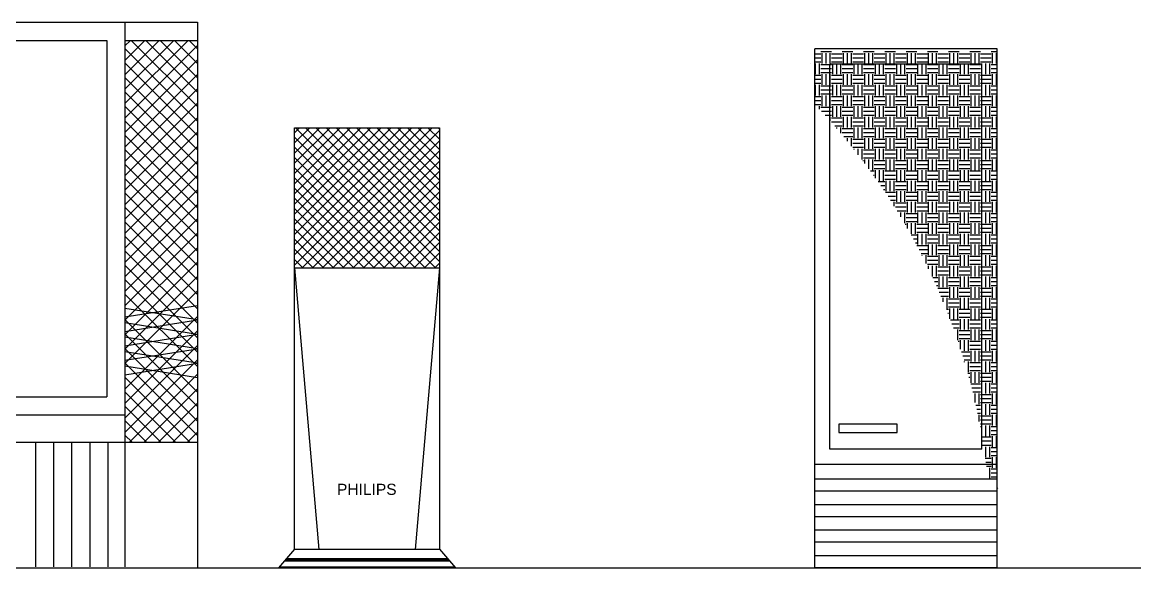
# Model space of a CAD drawing. Header units: inches. Extents: x 11.8 to 54.3, y 10.8 to 35.6.
# Drawn here: x 16.328 to 18.157, y 26.498 to 27.396 of the extents above; entities that cross this region are included whole.
import ezdxf

# ---------------------------------------------------------------- set-up
doc = ezdxf.new("R2010")
doc.units = ezdxf.units.IN
doc.header["$MEASUREMENT"] = 0
doc.layers.add('02', color=2, linetype='Continuous')
doc.layers.add('1', color=1, linetype='Continuous')
doc.styles.get("Standard").update_dxf_attribs({"font": 'arial.ttf'})

msp = doc.modelspace()

# ---------------------------------------------------------------- linework, layer by layer
at = {"layer": '02'}
for p, q in [((15.5558, 27.3956), (16.6158, 27.3956)), ((16.4964, 27.3956), (16.4964, 26.4998)), ((16.6158, 27.3956), (16.6158, 26.4983)), ((15.7051, 27.3658), (16.4665, 27.3658)), ((16.4665, 27.3658), (16.4665, 26.7795)), ((16.4964, 27.3567), (16.5054, 27.3658)), ((16.4964, 27.3658), (16.6158, 27.3658)), ((16.4964, 27.3329), (16.5292, 27.3658)), ((16.4964, 27.3092), (16.5529, 27.3658)), ((16.4964, 27.2854), (16.5767, 27.3658)), ((16.4964, 27.2617), (16.6004, 27.3658)), ((16.4964, 27.2379), (16.6158, 27.3574)), ((16.6158, 27.233), (16.4964, 27.3525)), ((16.6158, 27.2568), (16.5068, 27.3658)), ((16.6158, 27.2805), (16.5306, 27.3658)), ((16.6158, 27.3043), (16.5543, 27.3658)), ((16.6158, 27.328), (16.5781, 27.3658)), ((16.6158, 27.3518), (16.6018, 27.3658)), ((17.6308, 26.4983), (17.6308, 27.3519)), ((17.9308, 27.3519), (17.6308, 27.3519)), ((17.6951, 27.3515), (17.6951, 27.3515)), ((17.9308, 26.4983), (17.9308, 27.3519)), ((16.4964, 27.2142), (16.6158, 27.3336)), ((17.641, 27.3429), (17.6308, 27.3429)), ((17.641, 27.3363), (17.6308, 27.3363)), ((17.6585, 27.3472), (17.641, 27.3472)), ((17.6431, 27.3275), (17.6431, 27.345)), ((17.6497, 27.3275), (17.6497, 27.345)), ((17.6563, 27.3275), (17.6563, 27.345)), ((17.676, 27.3429), (17.6585, 27.3429)), ((17.676, 27.3363), (17.6585, 27.3363)), ((17.6935, 27.3472), (17.676, 27.3472)), ((17.6781, 27.3275), (17.6781, 27.345)), ((17.6847, 27.3275), (17.6847, 27.345)), ((17.6913, 27.3275), (17.6913, 27.345)), ((17.711, 27.3429), (17.6935, 27.3429)), ((17.711, 27.3363), (17.6935, 27.3363)), ((17.7285, 27.3472), (17.711, 27.3472)), ((17.7131, 27.3275), (17.7131, 27.345)), ((17.7188, 27.346), (17.7188, 27.346)), ((17.7197, 27.3275), (17.7197, 27.345)), ((17.7263, 27.3275), (17.7263, 27.345)), ((17.746, 27.3429), (17.7285, 27.3429)), ((17.746, 27.3363), (17.7285, 27.3363)), ((17.7635, 27.3472), (17.746, 27.3472)), ((17.7481, 27.3275), (17.7481, 27.345)), ((17.7547, 27.3275), (17.7547, 27.345)), ((17.7613, 27.3275), (17.7613, 27.345)), ((17.781, 27.3429), (17.7635, 27.3429)), ((17.781, 27.3363), (17.7635, 27.3363)), ((17.7985, 27.3472), (17.781, 27.3472)), ((17.7831, 27.3275), (17.7831, 27.345)), ((17.7897, 27.3275), (17.7897, 27.345)), ((17.7963, 27.3275), (17.7963, 27.345)), ((17.816, 27.3429), (17.7985, 27.3429)), ((17.816, 27.3363), (17.7985, 27.3363)), ((17.8335, 27.3472), (17.816, 27.3472)), ((17.8181, 27.3275), (17.8181, 27.345)), ((17.8247, 27.3275), (17.8247, 27.345)), ((17.8313, 27.3275), (17.8313, 27.345)), ((17.851, 27.3429), (17.8335, 27.3429)), ((17.851, 27.3363), (17.8335, 27.3363)), ((17.8386, 27.3364), (17.8386, 27.3364)), ((17.8685, 27.3472), (17.851, 27.3472)), ((17.8531, 27.3275), (17.8531, 27.345)), ((17.8597, 27.3275), (17.8597, 27.345)), ((17.8663, 27.3275), (17.8663, 27.345)), ((17.886, 27.3429), (17.8685, 27.3429)), ((17.886, 27.3363), (17.8685, 27.3363)), ((17.9035, 27.3472), (17.886, 27.3472)), ((17.8881, 27.3275), (17.8881, 27.345)), ((17.8947, 27.3275), (17.8947, 27.345)), ((17.9013, 27.3275), (17.9013, 27.345)), ((17.921, 27.3429), (17.9035, 27.3429)), ((17.921, 27.3363), (17.9035, 27.3363)), ((17.9308, 27.3472), (17.921, 27.3472)), ((17.9231, 27.3275), (17.9231, 27.345)), ((17.9297, 27.3275), (17.9297, 27.345)), ((16.6158, 27.2093), (16.4964, 27.3287)), ((17.6241, 27.3274), (17.6241, 27.3274)), ((17.641, 27.3297), (17.6308, 27.3297)), ((17.6322, 27.31), (17.6322, 27.3275)), ((17.6388, 27.31), (17.6388, 27.3275)), ((17.6585, 27.3254), (17.641, 27.3254)), ((17.6585, 27.3188), (17.641, 27.3188)), ((17.6558, 26.6934), (17.6558, 27.3269)), ((17.9058, 27.3269), (17.6558, 27.3269)), ((17.676, 27.3297), (17.6585, 27.3297)), ((17.6606, 27.31), (17.6606, 27.3275)), ((17.6672, 27.31), (17.6672, 27.3275)), ((17.6738, 27.31), (17.6738, 27.3275)), ((17.6935, 27.3254), (17.676, 27.3254)), ((17.6935, 27.3188), (17.676, 27.3188)), ((17.6912, 27.3323), (17.6912, 27.3323)), ((17.711, 27.3297), (17.6935, 27.3297)), ((17.6956, 27.31), (17.6956, 27.3275)), ((17.7022, 27.31), (17.7022, 27.3275)), ((17.7088, 27.31), (17.7088, 27.3275)), ((17.7285, 27.3254), (17.711, 27.3254)), ((17.7285, 27.3188), (17.711, 27.3188)), ((17.746, 27.3297), (17.7285, 27.3297)), ((17.7306, 27.31), (17.7306, 27.3275)), ((17.7372, 27.31), (17.7372, 27.3275)), ((17.7411, 27.3221), (17.7411, 27.3221)), ((17.7438, 27.31), (17.7438, 27.3275)), ((17.7635, 27.3254), (17.746, 27.3254)), ((17.7635, 27.3188), (17.746, 27.3188)), ((17.781, 27.3297), (17.7635, 27.3297)), ((17.7656, 27.31), (17.7656, 27.3275)), ((17.7722, 27.31), (17.7722, 27.3275)), ((17.7788, 27.31), (17.7788, 27.3275)), ((17.7985, 27.3254), (17.781, 27.3254)), ((17.7985, 27.3188), (17.781, 27.3188)), ((17.816, 27.3297), (17.7985, 27.3297)), ((17.8006, 27.31), (17.8006, 27.3275)), ((17.8072, 27.31), (17.8072, 27.3275)), ((17.8138, 27.31), (17.8138, 27.3275)), ((17.8335, 27.3254), (17.816, 27.3254)), ((17.8335, 27.3188), (17.816, 27.3188)), ((17.8206, 27.3266), (17.8206, 27.3266)), ((17.851, 27.3297), (17.8335, 27.3297)), ((17.8356, 27.31), (17.8356, 27.3275)), ((17.8422, 27.31), (17.8422, 27.3275)), ((17.8488, 27.31), (17.8488, 27.3275)), ((17.8685, 27.3254), (17.851, 27.3254)), ((17.8685, 27.3188), (17.851, 27.3188)), ((17.886, 27.3297), (17.8685, 27.3297)), ((17.8706, 27.31), (17.8706, 27.3275)), ((17.8772, 27.31), (17.8772, 27.3275)), ((17.8838, 27.31), (17.8838, 27.3275)), ((17.9035, 27.3254), (17.886, 27.3254)), ((17.9035, 27.3188), (17.886, 27.3188)), ((17.9018, 27.3231), (17.9018, 27.3231)), ((17.921, 27.3297), (17.9035, 27.3297)), ((17.9056, 27.31), (17.9056, 27.3275)), ((17.9058, 26.6934), (17.9058, 27.3269)), ((17.9122, 27.31), (17.9122, 27.3275)), ((17.9188, 27.31), (17.9188, 27.3275)), ((17.9308, 27.3254), (17.921, 27.3254)), ((17.9308, 27.3188), (17.921, 27.3188)), ((16.4964, 27.1904), (16.6158, 27.3099)), ((16.6158, 27.1855), (16.4964, 27.3049)), ((17.641, 27.3079), (17.6308, 27.3079)), ((17.641, 27.3013), (17.6308, 27.3013)), ((17.6585, 27.3122), (17.641, 27.3122)), ((17.6431, 27.2925), (17.6431, 27.31)), ((17.6497, 27.2925), (17.6497, 27.31)), ((17.6563, 27.2925), (17.6563, 27.31)), ((17.676, 27.3079), (17.6585, 27.3079)), ((17.676, 27.3013), (17.6585, 27.3013)), ((17.6935, 27.3122), (17.676, 27.3122)), ((17.6781, 27.2925), (17.6781, 27.31)), ((17.6847, 27.2925), (17.6847, 27.31)), ((17.6913, 27.2925), (17.6913, 27.31)), ((17.711, 27.3079), (17.6935, 27.3079)), ((17.711, 27.3013), (17.6935, 27.3013)), ((17.7285, 27.3122), (17.711, 27.3122)), ((17.7131, 27.2925), (17.7131, 27.31)), ((17.7197, 27.2925), (17.7197, 27.31)), ((17.7263, 27.2925), (17.7263, 27.31)), ((17.746, 27.3079), (17.7285, 27.3079)), ((17.746, 27.3013), (17.7285, 27.3013)), ((17.7635, 27.3122), (17.746, 27.3122)), ((17.7481, 27.2925), (17.7481, 27.31)), ((17.7547, 27.2925), (17.7547, 27.31)), ((17.7613, 27.2925), (17.7613, 27.31)), ((17.781, 27.3079), (17.7635, 27.3079)), ((17.781, 27.3013), (17.7635, 27.3013)), ((17.7985, 27.3122), (17.781, 27.3122)), ((17.7831, 27.2925), (17.7831, 27.31)), ((17.7897, 27.2925), (17.7897, 27.31)), ((17.7963, 27.2925), (17.7963, 27.31)), ((17.816, 27.3079), (17.7985, 27.3079)), ((17.816, 27.3013), (17.7985, 27.3013)), ((17.8335, 27.3122), (17.816, 27.3122)), ((17.8181, 27.2925), (17.8181, 27.31)), ((17.8247, 27.2925), (17.8247, 27.31)), ((17.8313, 27.2925), (17.8313, 27.31)), ((17.851, 27.3079), (17.8335, 27.3079)), ((17.851, 27.3013), (17.8335, 27.3013)), ((17.8685, 27.3122), (17.851, 27.3122)), ((17.8531, 27.2925), (17.8531, 27.31)), ((17.8597, 27.2925), (17.8597, 27.31)), ((17.8663, 27.2925), (17.8663, 27.31)), ((17.886, 27.3079), (17.8685, 27.3079)), ((17.886, 27.3013), (17.8685, 27.3013)), ((17.9035, 27.3122), (17.886, 27.3122)), ((17.8881, 27.2925), (17.8881, 27.31)), ((17.8947, 27.2925), (17.8947, 27.31)), ((17.9013, 27.2925), (17.9013, 27.31)), ((17.921, 27.3079), (17.9035, 27.3079)), ((17.921, 27.3013), (17.9035, 27.3013)), ((17.9308, 27.3122), (17.921, 27.3122)), ((17.9231, 27.2925), (17.9231, 27.31)), ((17.9297, 27.2925), (17.9297, 27.31)), ((16.4964, 27.1667), (16.6158, 27.2861)), ((16.6158, 27.1618), (16.4964, 27.2812)), ((17.641, 27.2947), (17.6308, 27.2947)), ((17.6322, 27.275), (17.6322, 27.2925)), ((17.6388, 27.275), (17.6388, 27.2925)), ((17.6585, 27.2904), (17.641, 27.2904)), ((17.6585, 27.2838), (17.641, 27.2838)), ((17.676, 27.2947), (17.6585, 27.2947)), ((17.6606, 27.275), (17.6606, 27.2925)), ((17.6672, 27.275), (17.6672, 27.2925)), ((17.6738, 27.275), (17.6738, 27.2925)), ((17.6935, 27.2904), (17.676, 27.2904)), ((17.6935, 27.2838), (17.676, 27.2838)), ((17.711, 27.2947), (17.6935, 27.2947)), ((17.6956, 27.275), (17.6956, 27.2925)), ((17.7022, 27.275), (17.7022, 27.2925)), ((17.7088, 27.275), (17.7088, 27.2925)), ((17.7285, 27.2904), (17.711, 27.2904)), ((17.7285, 27.2838), (17.711, 27.2838)), ((17.746, 27.2947), (17.7285, 27.2947)), ((17.7306, 27.275), (17.7306, 27.2925)), ((17.7372, 27.275), (17.7372, 27.2925)), ((17.7438, 27.275), (17.7438, 27.2925)), ((17.7635, 27.2904), (17.746, 27.2904)), ((17.7635, 27.2838), (17.746, 27.2838)), ((17.781, 27.2947), (17.7635, 27.2947)), ((17.7656, 27.275), (17.7656, 27.2925)), ((17.7722, 27.275), (17.7722, 27.2925)), ((17.7788, 27.275), (17.7788, 27.2925)), ((17.7985, 27.2904), (17.781, 27.2904)), ((17.7985, 27.2838), (17.781, 27.2838)), ((17.816, 27.2947), (17.7985, 27.2947)), ((17.8006, 27.275), (17.8006, 27.2925)), ((17.8072, 27.275), (17.8072, 27.2925)), ((17.8138, 27.275), (17.8138, 27.2925)), ((17.8335, 27.2904), (17.816, 27.2904)), ((17.8335, 27.2838), (17.816, 27.2838)), ((17.851, 27.2947), (17.8335, 27.2947)), ((17.8356, 27.275), (17.8356, 27.2925)), ((17.8422, 27.275), (17.8422, 27.2925)), ((17.8488, 27.275), (17.8488, 27.2925)), ((17.8685, 27.2904), (17.851, 27.2904)), ((17.8685, 27.2838), (17.851, 27.2838)), ((17.886, 27.2947), (17.8685, 27.2947)), ((17.8706, 27.275), (17.8706, 27.2925)), ((17.8772, 27.275), (17.8772, 27.2925)), ((17.8838, 27.275), (17.8838, 27.2925)), ((17.9035, 27.2904), (17.886, 27.2904)), ((17.9035, 27.2838), (17.886, 27.2838)), ((17.921, 27.2947), (17.9035, 27.2947)), ((17.9056, 27.275), (17.9056, 27.2925)), ((17.9122, 27.275), (17.9122, 27.2925)), ((17.9188, 27.275), (17.9188, 27.2925)), ((17.9308, 27.2904), (17.921, 27.2904)), ((17.9308, 27.2838), (17.921, 27.2838)), ((17.9314, 27.2799), (17.9314, 27.2799)), ((16.4964, 27.1429), (16.6158, 27.2624)), ((17.641, 27.2729), (17.6308, 27.2729)), ((17.641, 27.2663), (17.6308, 27.2663)), ((17.641, 27.2597), (17.6318, 27.2597)), ((17.6585, 27.2772), (17.641, 27.2772)), ((17.6431, 27.2575), (17.6431, 27.275)), ((17.6497, 27.2575), (17.6497, 27.275)), ((17.6563, 27.2575), (17.6563, 27.275)), ((17.676, 27.2729), (17.6585, 27.2729)), ((17.676, 27.2663), (17.6585, 27.2663)), ((17.676, 27.2597), (17.6585, 27.2597)), ((17.6935, 27.2772), (17.676, 27.2772)), ((17.6781, 27.2575), (17.6781, 27.275)), ((17.6847, 27.2575), (17.6847, 27.275)), ((17.6913, 27.2575), (17.6913, 27.275)), ((17.711, 27.2729), (17.6935, 27.2729)), ((17.711, 27.2663), (17.6935, 27.2663)), ((17.711, 27.2597), (17.6935, 27.2597)), ((17.7285, 27.2772), (17.711, 27.2772)), ((17.7131, 27.2575), (17.7131, 27.275)), ((17.7197, 27.2575), (17.7197, 27.275)), ((17.7263, 27.2575), (17.7263, 27.275)), ((17.746, 27.2729), (17.7285, 27.2729)), ((17.746, 27.2663), (17.7285, 27.2663)), ((17.746, 27.2597), (17.7285, 27.2597)), ((17.7635, 27.2772), (17.746, 27.2772)), ((17.7481, 27.2575), (17.7481, 27.275)), ((17.7547, 27.2575), (17.7547, 27.275)), ((17.7613, 27.2575), (17.7613, 27.275)), ((17.781, 27.2729), (17.7635, 27.2729)), ((17.781, 27.2663), (17.7635, 27.2663)), ((17.781, 27.2597), (17.7635, 27.2597)), ((17.7985, 27.2772), (17.781, 27.2772)), ((17.7831, 27.2575), (17.7831, 27.275)), ((17.7897, 27.2575), (17.7897, 27.275)), ((17.7963, 27.2575), (17.7963, 27.275)), ((17.816, 27.2729), (17.7985, 27.2729)), ((17.816, 27.2663), (17.7985, 27.2663)), ((17.816, 27.2597), (17.7985, 27.2597)), ((17.8335, 27.2772), (17.816, 27.2772)), ((17.8181, 27.2575), (17.8181, 27.275)), ((17.8247, 27.2575), (17.8247, 27.275)), ((17.8313, 27.2575), (17.8313, 27.275)), ((17.851, 27.2729), (17.8335, 27.2729)), ((17.851, 27.2663), (17.8335, 27.2663)), ((17.851, 27.2597), (17.8335, 27.2597)), ((17.8685, 27.2772), (17.851, 27.2772)), ((17.8531, 27.2575), (17.8531, 27.275)), ((17.8597, 27.2575), (17.8597, 27.275)), ((17.8663, 27.2575), (17.8663, 27.275)), ((17.886, 27.2729), (17.8685, 27.2729)), ((17.886, 27.2663), (17.8685, 27.2663)), ((17.886, 27.2597), (17.8685, 27.2597)), ((17.9035, 27.2772), (17.886, 27.2772)), ((17.8881, 27.2575), (17.8881, 27.275)), ((17.8947, 27.2575), (17.8947, 27.275)), ((17.9013, 27.2575), (17.9013, 27.275)), ((17.921, 27.2729), (17.9035, 27.2729)), ((17.921, 27.2663), (17.9035, 27.2663)), ((17.921, 27.2597), (17.9035, 27.2597)), ((17.9308, 27.2772), (17.921, 27.2772)), ((17.9231, 27.2575), (17.9231, 27.275)), ((17.9297, 27.2575), (17.9297, 27.275)), ((16.6158, 27.138), (16.4964, 27.2574)), ((17.6388, 27.2524), (17.6388, 27.2575)), ((17.6585, 27.2554), (17.641, 27.2554)), ((17.6585, 27.2488), (17.6421, 27.2488)), ((17.6585, 27.2422), (17.6481, 27.2422)), ((17.6606, 27.24), (17.6606, 27.2575)), ((17.6672, 27.24), (17.6672, 27.2575)), ((17.6738, 27.24), (17.6738, 27.2575)), ((17.6935, 27.2554), (17.676, 27.2554)), ((17.6935, 27.2488), (17.676, 27.2488)), ((17.6935, 27.2422), (17.676, 27.2422)), ((17.6956, 27.24), (17.6956, 27.2575)), ((17.7022, 27.24), (17.7022, 27.2575)), ((17.7088, 27.24), (17.7088, 27.2575)), ((17.7285, 27.2554), (17.711, 27.2554)), ((17.7285, 27.2488), (17.711, 27.2488)), ((17.7285, 27.2422), (17.711, 27.2422)), ((17.7306, 27.24), (17.7306, 27.2575)), ((17.7372, 27.24), (17.7372, 27.2575)), ((17.7438, 27.24), (17.7438, 27.2575)), ((17.7635, 27.2554), (17.746, 27.2554)), ((17.7635, 27.2488), (17.746, 27.2488)), ((17.7635, 27.2422), (17.746, 27.2422)), ((17.7656, 27.24), (17.7656, 27.2575)), ((17.7722, 27.24), (17.7722, 27.2575)), ((17.7788, 27.24), (17.7788, 27.2575)), ((17.7985, 27.2554), (17.781, 27.2554)), ((17.7985, 27.2488), (17.781, 27.2488)), ((17.7985, 27.2422), (17.781, 27.2422)), ((17.8006, 27.24), (17.8006, 27.2575)), ((17.8072, 27.24), (17.8072, 27.2575)), ((17.8138, 27.24), (17.8138, 27.2575)), ((17.8335, 27.2554), (17.816, 27.2554)), ((17.8335, 27.2488), (17.816, 27.2488)), ((17.8335, 27.2422), (17.816, 27.2422)), ((17.8356, 27.24), (17.8356, 27.2575)), ((17.8422, 27.24), (17.8422, 27.2575)), ((17.8488, 27.24), (17.8488, 27.2575)), ((17.8685, 27.2554), (17.851, 27.2554)), ((17.8685, 27.2488), (17.851, 27.2488)), ((17.8685, 27.2422), (17.851, 27.2422)), ((17.8706, 27.24), (17.8706, 27.2575)), ((17.8772, 27.24), (17.8772, 27.2575)), ((17.8838, 27.24), (17.8838, 27.2575)), ((17.9035, 27.2554), (17.886, 27.2554)), ((17.9035, 27.2488), (17.886, 27.2488)), ((17.9035, 27.2422), (17.886, 27.2422)), ((17.9056, 27.24), (17.9056, 27.2575)), ((17.9122, 27.24), (17.9122, 27.2575)), ((17.9188, 27.24), (17.9188, 27.2575)), ((17.9308, 27.2554), (17.921, 27.2554)), ((17.9308, 27.2488), (17.921, 27.2488)), ((17.9308, 27.2422), (17.921, 27.2422)), ((16.4964, 27.1192), (16.6158, 27.2386)), ((16.6158, 27.1142), (16.4964, 27.2337)), ((17.6563, 27.2332), (17.6563, 27.24)), ((17.676, 27.2379), (17.6585, 27.2379)), ((17.676, 27.2313), (17.6585, 27.2313)), ((17.676, 27.2247), (17.6637, 27.2247)), ((17.6781, 27.2225), (17.6781, 27.24)), ((17.6847, 27.2225), (17.6847, 27.24)), ((17.6913, 27.2225), (17.6913, 27.24)), ((17.711, 27.2379), (17.6935, 27.2379)), ((17.711, 27.2313), (17.6935, 27.2313)), ((17.711, 27.2247), (17.6935, 27.2247)), ((17.7131, 27.2225), (17.7131, 27.24)), ((17.7197, 27.2225), (17.7197, 27.24)), ((17.7263, 27.2225), (17.7263, 27.24)), ((17.746, 27.2379), (17.7285, 27.2379)), ((17.746, 27.2313), (17.7285, 27.2313)), ((17.746, 27.2247), (17.7285, 27.2247)), ((17.7481, 27.2225), (17.7481, 27.24)), ((17.7547, 27.2225), (17.7547, 27.24)), ((17.7613, 27.2225), (17.7613, 27.24)), ((17.781, 27.2379), (17.7635, 27.2379)), ((17.781, 27.2313), (17.7635, 27.2313)), ((17.781, 27.2247), (17.7635, 27.2247)), ((17.7831, 27.2225), (17.7831, 27.24)), ((17.7897, 27.2225), (17.7897, 27.24)), ((17.7963, 27.2225), (17.7963, 27.24)), ((17.816, 27.2379), (17.7985, 27.2379)), ((17.816, 27.2313), (17.7985, 27.2313)), ((17.816, 27.2247), (17.7985, 27.2247)), ((17.8181, 27.2225), (17.8181, 27.24)), ((17.8247, 27.2225), (17.8247, 27.24)), ((17.8313, 27.2225), (17.8313, 27.24)), ((17.851, 27.2379), (17.8335, 27.2379)), ((17.851, 27.2313), (17.8335, 27.2313)), ((17.851, 27.2247), (17.8335, 27.2247)), ((17.8531, 27.2225), (17.8531, 27.24)), ((17.8597, 27.2225), (17.8597, 27.24)), ((17.8663, 27.2225), (17.8663, 27.24)), ((17.886, 27.2379), (17.8685, 27.2379)), ((17.886, 27.2313), (17.8685, 27.2313)), ((17.886, 27.2247), (17.8685, 27.2247)), ((17.8881, 27.2225), (17.8881, 27.24)), ((17.8947, 27.2225), (17.8947, 27.24)), ((17.9013, 27.2225), (17.9013, 27.24)), ((17.921, 27.2379), (17.9035, 27.2379)), ((17.921, 27.2313), (17.9035, 27.2313)), ((17.921, 27.2247), (17.9035, 27.2247)), ((17.9231, 27.2225), (17.9231, 27.24)), ((17.9297, 27.2225), (17.9297, 27.24)), ((16.4964, 27.0954), (16.6158, 27.2148)), ((16.6158, 27.0905), (16.4964, 27.2099)), ((16.7755, 27.0966), (16.9009, 27.2221)), ((16.7755, 27.1134), (16.8842, 27.2221)), ((16.7755, 27.1301), (16.8674, 27.2221)), ((16.7755, 27.1469), (16.8506, 27.2221)), ((16.7755, 26.5283), (16.7755, 27.2221)), ((16.7755, 26.996), (17.0015, 27.2221)), ((16.7755, 27.0128), (16.9847, 27.2221)), ((16.7755, 27.0296), (16.968, 27.2221)), ((16.7755, 27.0463), (16.9512, 27.2221)), ((16.7755, 27.0631), (16.9344, 27.2221)), ((16.7755, 27.0798), (16.9177, 27.2221)), ((16.7755, 27.1636), (16.8339, 27.2221)), ((16.7755, 27.1804), (16.8171, 27.2221)), ((16.7755, 27.1972), (16.8004, 27.2221)), ((16.7755, 27.2139), (16.7836, 27.2221)), ((16.7755, 27.2221), (17.0136, 27.2221)), ((16.9903, 26.9918), (16.7755, 27.2066)), ((17.0071, 26.9918), (16.7768, 27.2221)), ((16.7879, 26.9918), (17.0136, 27.2174)), ((17.0136, 27.002), (16.7936, 27.2221)), ((17.0136, 27.0188), (16.8103, 27.2221)), ((17.0136, 27.0355), (16.8271, 27.2221)), ((17.0136, 27.0523), (16.8438, 27.2221)), ((17.0136, 27.0691), (16.8606, 27.2221)), ((17.0136, 27.0858), (16.8774, 27.2221)), ((17.0136, 27.1026), (16.8941, 27.2221)), ((17.0136, 27.1193), (16.9109, 27.2221)), ((17.0136, 27.1361), (16.9276, 27.2221)), ((17.0136, 27.1528), (16.9444, 27.2221)), ((17.0136, 27.1696), (16.9612, 27.2221)), ((17.0136, 27.1864), (16.9779, 27.2221)), ((17.0136, 27.2031), (16.9947, 27.2221)), ((17.0136, 27.2199), (17.0114, 27.2221)), ((17.0136, 27.2221), (17.0136, 26.5283)), ((17.6672, 27.2207), (17.6672, 27.2225)), ((17.6738, 27.213), (17.6738, 27.2225)), ((17.6935, 27.2204), (17.676, 27.2204)), ((17.6935, 27.2138), (17.676, 27.2138)), ((17.6935, 27.2072), (17.6786, 27.2072)), ((17.6847, 27.1998), (17.6847, 27.205)), ((17.6913, 27.1917), (17.6913, 27.205)), ((17.6956, 27.205), (17.6956, 27.2225)), ((17.7022, 27.205), (17.7022, 27.2225)), ((17.7088, 27.205), (17.7088, 27.2225)), ((17.7285, 27.2204), (17.711, 27.2204)), ((17.7285, 27.2138), (17.711, 27.2138)), ((17.7285, 27.2072), (17.711, 27.2072)), ((17.7131, 27.1875), (17.7131, 27.205)), ((17.7197, 27.1875), (17.7197, 27.205)), ((17.7263, 27.1875), (17.7263, 27.205)), ((17.7306, 27.205), (17.7306, 27.2225)), ((17.7372, 27.205), (17.7372, 27.2225)), ((17.7438, 27.205), (17.7438, 27.2225)), ((17.7635, 27.2204), (17.746, 27.2204)), ((17.7635, 27.2138), (17.746, 27.2138)), ((17.7635, 27.2072), (17.746, 27.2072)), ((17.7481, 27.1875), (17.7481, 27.205)), ((17.7547, 27.1875), (17.7547, 27.205)), ((17.7613, 27.1875), (17.7613, 27.205)), ((17.7656, 27.205), (17.7656, 27.2225)), ((17.7722, 27.205), (17.7722, 27.2225)), ((17.7788, 27.205), (17.7788, 27.2225)), ((17.7985, 27.2204), (17.781, 27.2204)), ((17.7985, 27.2138), (17.781, 27.2138)), ((17.7985, 27.2072), (17.781, 27.2072)), ((17.7831, 27.1875), (17.7831, 27.205)), ((17.7897, 27.1875), (17.7897, 27.205)), ((17.7963, 27.1875), (17.7963, 27.205)), ((17.8006, 27.205), (17.8006, 27.2225)), ((17.8072, 27.205), (17.8072, 27.2225)), ((17.8138, 27.205), (17.8138, 27.2225)), ((17.8335, 27.2204), (17.816, 27.2204)), ((17.8335, 27.2138), (17.816, 27.2138)), ((17.8335, 27.2072), (17.816, 27.2072)), ((17.8181, 27.1875), (17.8181, 27.205)), ((17.8247, 27.1875), (17.8247, 27.205)), ((17.8313, 27.1875), (17.8313, 27.205)), ((17.8356, 27.205), (17.8356, 27.2225)), ((17.8422, 27.205), (17.8422, 27.2225)), ((17.8488, 27.205), (17.8488, 27.2225)), ((17.8685, 27.2204), (17.851, 27.2204)), ((17.8685, 27.2138), (17.851, 27.2138)), ((17.8685, 27.2072), (17.851, 27.2072)), ((17.8531, 27.1875), (17.8531, 27.205)), ((17.8597, 27.1875), (17.8597, 27.205)), ((17.8663, 27.1875), (17.8663, 27.205)), ((17.8706, 27.205), (17.8706, 27.2225)), ((17.8772, 27.205), (17.8772, 27.2225)), ((17.8838, 27.205), (17.8838, 27.2225)), ((17.9035, 27.2204), (17.886, 27.2204)), ((17.9035, 27.2138), (17.886, 27.2138)), ((17.9035, 27.2072), (17.886, 27.2072)), ((17.8881, 27.1875), (17.8881, 27.205)), ((17.8947, 27.1875), (17.8947, 27.205)), ((17.9013, 27.1875), (17.9013, 27.205)), ((17.9056, 27.205), (17.9056, 27.2225)), ((17.9122, 27.205), (17.9122, 27.2225)), ((17.9188, 27.205), (17.9188, 27.2225)), ((17.9308, 27.2204), (17.921, 27.2204)), ((17.9308, 27.2138), (17.921, 27.2138)), ((17.9308, 27.2072), (17.921, 27.2072)), ((17.9231, 27.1875), (17.9231, 27.205)), ((17.9297, 27.1875), (17.9297, 27.205)), ((16.4964, 27.0717), (16.6158, 27.1911)), ((16.9736, 26.9918), (16.7755, 27.1899)), ((16.8047, 26.9918), (17.0136, 27.2007)), ((17.6305, 27.1888), (17.6305, 27.1888)), ((17.711, 27.2029), (17.6935, 27.2029)), ((17.711, 27.1963), (17.6935, 27.1963)), ((17.711, 27.1897), (17.6935, 27.1897)), ((17.6956, 27.1862), (17.6956, 27.1875)), ((17.7022, 27.1778), (17.7022, 27.1875)), ((17.7088, 27.17), (17.7088, 27.1875)), ((17.746, 27.2029), (17.7285, 27.2029)), ((17.746, 27.1963), (17.7285, 27.1963)), ((17.746, 27.1897), (17.7285, 27.1897)), ((17.7306, 27.17), (17.7306, 27.1875)), ((17.7372, 27.17), (17.7372, 27.1875)), ((17.7438, 27.17), (17.7438, 27.1875)), ((17.781, 27.2029), (17.7635, 27.2029)), ((17.781, 27.1963), (17.7635, 27.1963)), ((17.781, 27.1897), (17.7635, 27.1897)), ((17.7656, 27.17), (17.7656, 27.1875)), ((17.7722, 27.17), (17.7722, 27.1875)), ((17.7788, 27.17), (17.7788, 27.1875)), ((17.816, 27.2029), (17.7985, 27.2029)), ((17.816, 27.1963), (17.7985, 27.1963)), ((17.816, 27.1897), (17.7985, 27.1897)), ((17.8006, 27.17), (17.8006, 27.1875)), ((17.8072, 27.17), (17.8072, 27.1875)), ((17.8138, 27.17), (17.8138, 27.1875)), ((17.851, 27.2029), (17.8335, 27.2029)), ((17.851, 27.1963), (17.8335, 27.1963)), ((17.851, 27.1897), (17.8335, 27.1897)), ((17.8356, 27.17), (17.8356, 27.1875)), ((17.8422, 27.17), (17.8422, 27.1875)), ((17.8488, 27.17), (17.8488, 27.1875)), ((17.886, 27.2029), (17.8685, 27.2029)), ((17.886, 27.1963), (17.8685, 27.1963)), ((17.886, 27.1897), (17.8685, 27.1897)), ((17.8706, 27.17), (17.8706, 27.1875)), ((17.8772, 27.17), (17.8772, 27.1875)), ((17.8838, 27.17), (17.8838, 27.1875)), ((17.921, 27.2029), (17.9035, 27.2029)), ((17.921, 27.1963), (17.9035, 27.1963)), ((17.921, 27.1897), (17.9035, 27.1897)), ((17.9056, 27.17), (17.9056, 27.1875)), ((17.9122, 27.17), (17.9122, 27.1875)), ((17.9188, 27.17), (17.9188, 27.1875)), ((16.6158, 27.0667), (16.4964, 27.1862)), ((16.9568, 26.9918), (16.7755, 27.1731)), ((16.8215, 26.9918), (17.0136, 27.1839)), ((17.7285, 27.1854), (17.711, 27.1854)), ((17.7285, 27.1788), (17.711, 27.1788)), ((17.7285, 27.1722), (17.711, 27.1722)), ((17.7131, 27.1634), (17.7131, 27.17)), ((17.7197, 27.1545), (17.7197, 27.17)), ((17.7263, 27.1525), (17.7263, 27.17)), ((17.7635, 27.1854), (17.746, 27.1854)), ((17.7635, 27.1788), (17.746, 27.1788)), ((17.7635, 27.1722), (17.746, 27.1722)), ((17.7481, 27.1525), (17.7481, 27.17)), ((17.7547, 27.1525), (17.7547, 27.17)), ((17.7613, 27.1525), (17.7613, 27.17)), ((17.7985, 27.1854), (17.781, 27.1854)), ((17.7985, 27.1788), (17.781, 27.1788)), ((17.7985, 27.1722), (17.781, 27.1722)), ((17.7831, 27.1525), (17.7831, 27.17)), ((17.7897, 27.1525), (17.7897, 27.17)), ((17.7963, 27.1525), (17.7963, 27.17)), ((17.8335, 27.1854), (17.816, 27.1854)), ((17.8335, 27.1788), (17.816, 27.1788)), ((17.8335, 27.1722), (17.816, 27.1722)), ((17.8181, 27.1525), (17.8181, 27.17)), ((17.8247, 27.1525), (17.8247, 27.17)), ((17.8313, 27.1525), (17.8313, 27.17)), ((17.8685, 27.1854), (17.851, 27.1854)), ((17.8685, 27.1788), (17.851, 27.1788)), ((17.8685, 27.1722), (17.851, 27.1722)), ((17.8531, 27.1525), (17.8531, 27.17)), ((17.8597, 27.1525), (17.8597, 27.17)), ((17.8663, 27.1525), (17.8663, 27.17)), ((17.9035, 27.1854), (17.886, 27.1854)), ((17.9035, 27.1788), (17.886, 27.1788)), ((17.9035, 27.1722), (17.886, 27.1722)), ((17.8881, 27.1525), (17.8881, 27.17)), ((17.8947, 27.1525), (17.8947, 27.17)), ((17.9013, 27.1525), (17.9013, 27.17)), ((17.9308, 27.1854), (17.921, 27.1854)), ((17.9308, 27.1788), (17.921, 27.1788)), ((17.9308, 27.1722), (17.921, 27.1722)), ((17.9231, 27.1525), (17.9231, 27.17)), ((17.9297, 27.1525), (17.9297, 27.17)), ((16.4964, 27.0479), (16.6158, 27.1673)), ((16.6158, 27.043), (16.4964, 27.1624)), ((16.9401, 26.9918), (16.7755, 27.1563)), ((16.8382, 26.9918), (17.0136, 27.1671)), ((16.855, 26.9918), (17.0136, 27.1504)), ((17.711, 27.1679), (17.7098, 27.1679)), ((17.7285, 27.1504), (17.7227, 27.1504)), ((17.746, 27.1679), (17.7285, 27.1679)), ((17.746, 27.1613), (17.7285, 27.1613)), ((17.746, 27.1547), (17.7285, 27.1547)), ((17.7306, 27.1393), (17.7306, 27.1525)), ((17.7372, 27.135), (17.7372, 27.1525)), ((17.7438, 27.135), (17.7438, 27.1525)), ((17.7635, 27.1504), (17.746, 27.1504)), ((17.781, 27.1679), (17.7635, 27.1679)), ((17.781, 27.1613), (17.7635, 27.1613)), ((17.781, 27.1547), (17.7635, 27.1547)), ((17.7656, 27.135), (17.7656, 27.1525)), ((17.7722, 27.135), (17.7722, 27.1525)), ((17.7788, 27.135), (17.7788, 27.1525)), ((17.7985, 27.1504), (17.781, 27.1504)), ((17.816, 27.1679), (17.7985, 27.1679)), ((17.816, 27.1613), (17.7985, 27.1613)), ((17.816, 27.1547), (17.7985, 27.1547)), ((17.8006, 27.135), (17.8006, 27.1525)), ((17.8072, 27.135), (17.8072, 27.1525)), ((17.8138, 27.135), (17.8138, 27.1525)), ((17.8335, 27.1504), (17.816, 27.1504)), ((17.851, 27.1679), (17.8335, 27.1679)), ((17.851, 27.1613), (17.8335, 27.1613)), ((17.851, 27.1547), (17.8335, 27.1547)), ((17.8356, 27.135), (17.8356, 27.1525)), ((17.8422, 27.135), (17.8422, 27.1525)), ((17.8488, 27.135), (17.8488, 27.1525)), ((17.8685, 27.1504), (17.851, 27.1504)), ((17.886, 27.1679), (17.8685, 27.1679)), ((17.886, 27.1613), (17.8685, 27.1613)), ((17.886, 27.1547), (17.8685, 27.1547)), ((17.8706, 27.135), (17.8706, 27.1525)), ((17.8772, 27.135), (17.8772, 27.1525)), ((17.8838, 27.135), (17.8838, 27.1525)), ((17.9035, 27.1504), (17.886, 27.1504)), ((17.921, 27.1679), (17.9035, 27.1679)), ((17.921, 27.1613), (17.9035, 27.1613)), ((17.921, 27.1547), (17.9035, 27.1547)), ((17.9056, 27.135), (17.9056, 27.1525)), ((17.9122, 27.135), (17.9122, 27.1525)), ((17.9188, 27.135), (17.9188, 27.1525)), ((17.9308, 27.1504), (17.921, 27.1504)), ((16.4964, 27.0241), (16.6158, 27.1436)), ((16.6158, 27.0192), (16.4964, 27.1387)), ((16.9233, 26.9918), (16.7755, 27.1396)), ((16.8717, 26.9918), (17.0136, 27.1336)), ((17.7285, 27.1438), (17.7274, 27.1438)), ((17.746, 27.1329), (17.7351, 27.1329)), ((17.7635, 27.1438), (17.746, 27.1438)), ((17.7635, 27.1372), (17.746, 27.1372)), ((17.7481, 27.1175), (17.7481, 27.135)), ((17.7547, 27.1175), (17.7547, 27.135)), ((17.7613, 27.1175), (17.7613, 27.135)), ((17.781, 27.1329), (17.7635, 27.1329)), ((17.7985, 27.1438), (17.781, 27.1438)), ((17.7985, 27.1372), (17.781, 27.1372)), ((17.7831, 27.1175), (17.7831, 27.135)), ((17.7897, 27.1175), (17.7897, 27.135)), ((17.7963, 27.1175), (17.7963, 27.135)), ((17.816, 27.1329), (17.7985, 27.1329)), ((17.8335, 27.1438), (17.816, 27.1438)), ((17.8335, 27.1372), (17.816, 27.1372)), ((17.8181, 27.1175), (17.8181, 27.135)), ((17.8247, 27.1175), (17.8247, 27.135)), ((17.8313, 27.1175), (17.8313, 27.135)), ((17.851, 27.1329), (17.8335, 27.1329)), ((17.8685, 27.1438), (17.851, 27.1438)), ((17.8685, 27.1372), (17.851, 27.1372)), ((17.8531, 27.1175), (17.8531, 27.135)), ((17.8597, 27.1175), (17.8597, 27.135)), ((17.8663, 27.1175), (17.8663, 27.135)), ((17.886, 27.1329), (17.8685, 27.1329)), ((17.9035, 27.1438), (17.886, 27.1438)), ((17.9035, 27.1372), (17.886, 27.1372)), ((17.8881, 27.1175), (17.8881, 27.135)), ((17.8947, 27.1175), (17.8947, 27.135)), ((17.9013, 27.1175), (17.9013, 27.135)), ((17.921, 27.1329), (17.9035, 27.1329)), ((17.9308, 27.1438), (17.921, 27.1438)), ((17.9308, 27.1372), (17.921, 27.1372)), ((17.9231, 27.1175), (17.9231, 27.135)), ((17.9297, 27.1175), (17.9297, 27.135)), ((16.4964, 27.0004), (16.6158, 27.1198)), ((16.6158, 26.9955), (16.4964, 27.1149)), ((16.9065, 26.9918), (16.7755, 27.1228)), ((16.8885, 26.9918), (17.0136, 27.1169)), ((17.746, 27.1263), (17.7396, 27.1263)), ((17.746, 27.1197), (17.744, 27.1197)), ((17.7635, 27.1154), (17.7469, 27.1154)), ((17.781, 27.1263), (17.7635, 27.1263)), ((17.781, 27.1197), (17.7635, 27.1197)), ((17.7656, 27.1), (17.7656, 27.1175)), ((17.7722, 27.1), (17.7722, 27.1175)), ((17.7788, 27.1), (17.7788, 27.1175)), ((17.7985, 27.1154), (17.781, 27.1154)), ((17.816, 27.1263), (17.7985, 27.1263)), ((17.816, 27.1197), (17.7985, 27.1197)), ((17.8006, 27.1), (17.8006, 27.1175)), ((17.8072, 27.1), (17.8072, 27.1175)), ((17.8138, 27.1), (17.8138, 27.1175)), ((17.8335, 27.1154), (17.816, 27.1154)), ((17.851, 27.1263), (17.8335, 27.1263)), ((17.851, 27.1197), (17.8335, 27.1197)), ((17.8356, 27.1), (17.8356, 27.1175)), ((17.8422, 27.1), (17.8422, 27.1175)), ((17.8488, 27.1), (17.8488, 27.1175)), ((17.8685, 27.1154), (17.851, 27.1154)), ((17.886, 27.1263), (17.8685, 27.1263)), ((17.886, 27.1197), (17.8685, 27.1197)), ((17.8706, 27.1), (17.8706, 27.1175)), ((17.8772, 27.1), (17.8772, 27.1175)), ((17.8838, 27.1), (17.8838, 27.1175)), ((17.9035, 27.1154), (17.886, 27.1154)), ((17.921, 27.1263), (17.9035, 27.1263)), ((17.921, 27.1197), (17.9035, 27.1197)), ((17.9056, 27.1), (17.9056, 27.1175)), ((17.9122, 27.1), (17.9122, 27.1175)), ((17.9188, 27.1), (17.9188, 27.1175)), ((17.9308, 27.1154), (17.921, 27.1154)), ((16.4964, 26.9766), (16.6158, 27.0961)), ((16.8898, 26.9918), (16.7755, 27.1061)), ((16.9053, 26.9918), (17.0136, 27.1001)), ((17.7635, 27.1088), (17.7513, 27.1088)), ((17.7635, 27.1022), (17.7555, 27.1022)), ((17.7613, 27.0931), (17.7613, 27.1)), ((17.781, 27.0979), (17.7635, 27.0979)), ((17.7985, 27.1088), (17.781, 27.1088)), ((17.7985, 27.1022), (17.781, 27.1022)), ((17.7831, 27.0825), (17.7831, 27.1)), ((17.7897, 27.0825), (17.7897, 27.1)), ((17.7963, 27.0825), (17.7963, 27.1)), ((17.816, 27.0979), (17.7985, 27.0979)), ((17.8335, 27.1088), (17.816, 27.1088)), ((17.8335, 27.1022), (17.816, 27.1022)), ((17.8181, 27.0825), (17.8181, 27.1)), ((17.8247, 27.0825), (17.8247, 27.1)), ((17.8313, 27.0825), (17.8313, 27.1)), ((17.851, 27.0979), (17.8335, 27.0979)), ((17.8685, 27.1088), (17.851, 27.1088)), ((17.8685, 27.1022), (17.851, 27.1022)), ((17.8531, 27.0825), (17.8531, 27.1)), ((17.8597, 27.0825), (17.8597, 27.1)), ((17.8663, 27.0825), (17.8663, 27.1)), ((17.886, 27.0979), (17.8685, 27.0979)), ((17.9035, 27.1088), (17.886, 27.1088)), ((17.9035, 27.1022), (17.886, 27.1022)), ((17.8881, 27.0825), (17.8881, 27.1)), ((17.8947, 27.0825), (17.8947, 27.1)), ((17.9013, 27.0825), (17.9013, 27.1)), ((17.921, 27.0979), (17.9035, 27.0979)), ((17.9308, 27.1088), (17.921, 27.1088)), ((17.9308, 27.1022), (17.921, 27.1022)), ((17.9231, 27.0825), (17.9231, 27.1)), ((17.9297, 27.0825), (17.9297, 27.1)), ((16.6158, 26.9717), (16.4964, 27.0912)), ((16.873, 26.9918), (16.7755, 27.0893)), ((16.922, 26.9918), (17.0136, 27.0833)), ((17.781, 27.0913), (17.7635, 27.0913)), ((17.781, 27.0847), (17.7665, 27.0847)), ((17.7722, 27.0753), (17.7722, 27.0825)), ((17.7788, 27.065), (17.7788, 27.0825)), ((17.7985, 27.0804), (17.781, 27.0804)), ((17.816, 27.0913), (17.7985, 27.0913)), ((17.816, 27.0847), (17.7985, 27.0847)), ((17.8006, 27.065), (17.8006, 27.0825)), ((17.8072, 27.065), (17.8072, 27.0825)), ((17.8138, 27.065), (17.8138, 27.0825)), ((17.8335, 27.0804), (17.816, 27.0804)), ((17.851, 27.0913), (17.8335, 27.0913)), ((17.851, 27.0847), (17.8335, 27.0847)), ((17.8356, 27.065), (17.8356, 27.0825)), ((17.8422, 27.065), (17.8422, 27.0825)), ((17.8488, 27.065), (17.8488, 27.0825)), ((17.8685, 27.0804), (17.851, 27.0804)), ((17.886, 27.0913), (17.8685, 27.0913)), ((17.886, 27.0847), (17.8685, 27.0847)), ((17.8706, 27.065), (17.8706, 27.0825)), ((17.8772, 27.065), (17.8772, 27.0825)), ((17.8838, 27.065), (17.8838, 27.0825)), ((17.9035, 27.0804), (17.886, 27.0804)), ((17.921, 27.0913), (17.9035, 27.0913)), ((17.921, 27.0847), (17.9035, 27.0847)), ((17.9056, 27.065), (17.9056, 27.0825)), ((17.9122, 27.065), (17.9122, 27.0825)), ((17.9188, 27.065), (17.9188, 27.0825)), ((17.9308, 27.0804), (17.921, 27.0804)), ((16.4964, 26.9529), (16.6158, 27.0723)), ((16.6158, 26.948), (16.4964, 27.0674)), ((16.8563, 26.9918), (16.7755, 27.0725)), ((16.9388, 26.9918), (17.0136, 27.0666)), ((17.781, 27.0629), (17.7795, 27.0629)), ((17.7985, 27.0738), (17.781, 27.0738)), ((17.7985, 27.0672), (17.781, 27.0672)), ((17.7831, 27.0566), (17.7831, 27.065)), ((17.7897, 27.0475), (17.7897, 27.065)), ((17.7963, 27.0475), (17.7963, 27.065)), ((17.816, 27.0629), (17.7985, 27.0629)), ((17.8335, 27.0738), (17.816, 27.0738)), ((17.8335, 27.0672), (17.816, 27.0672)), ((17.8181, 27.0475), (17.8181, 27.065)), ((17.8247, 27.0475), (17.8247, 27.065)), ((17.8313, 27.0475), (17.8313, 27.065)), ((17.851, 27.0629), (17.8335, 27.0629)), ((17.8685, 27.0738), (17.851, 27.0738)), ((17.8685, 27.0672), (17.851, 27.0672)), ((17.8531, 27.0475), (17.8531, 27.065)), ((17.8597, 27.0475), (17.8597, 27.065)), ((17.8663, 27.0475), (17.8663, 27.065)), ((17.886, 27.0629), (17.8685, 27.0629)), ((17.9035, 27.0738), (17.886, 27.0738)), ((17.9035, 27.0672), (17.886, 27.0672)), ((17.8881, 27.0475), (17.8881, 27.065)), ((17.8947, 27.0475), (17.8947, 27.065)), ((17.9013, 27.0475), (17.9013, 27.065)), ((17.921, 27.0629), (17.9035, 27.0629)), ((17.9308, 27.0738), (17.921, 27.0738)), ((17.9308, 27.0672), (17.921, 27.0672)), ((17.9231, 27.0475), (17.9231, 27.065)), ((17.9297, 27.0475), (17.9297, 27.065)), ((16.4964, 26.9291), (16.6158, 27.0486)), ((16.6158, 26.9242), (16.4964, 27.0437)), ((16.8395, 26.9918), (16.7755, 27.0558)), ((16.9555, 26.9918), (17.0136, 27.0498)), ((17.7985, 27.0454), (17.7894, 27.0454)), ((17.816, 27.0563), (17.7985, 27.0563)), ((17.816, 27.0497), (17.7985, 27.0497)), ((17.8006, 27.03), (17.8006, 27.0475)), ((17.8072, 27.03), (17.8072, 27.0475)), ((17.8138, 27.03), (17.8138, 27.0475)), ((17.8335, 27.0454), (17.816, 27.0454)), ((17.851, 27.0563), (17.8335, 27.0563)), ((17.851, 27.0497), (17.8335, 27.0497)), ((17.8356, 27.03), (17.8356, 27.0475)), ((17.8422, 27.03), (17.8422, 27.0475)), ((17.8488, 27.03), (17.8488, 27.0475)), ((17.8685, 27.0454), (17.851, 27.0454)), ((17.886, 27.0563), (17.8685, 27.0563)), ((17.886, 27.0497), (17.8685, 27.0497)), ((17.8706, 27.03), (17.8706, 27.0475)), ((17.8772, 27.03), (17.8772, 27.0475)), ((17.8838, 27.03), (17.8838, 27.0475)), ((17.9035, 27.0454), (17.886, 27.0454)), ((17.921, 27.0563), (17.9035, 27.0563)), ((17.921, 27.0497), (17.9035, 27.0497)), ((17.9056, 27.03), (17.9056, 27.0475)), ((17.9122, 27.03), (17.9122, 27.0475)), ((17.9188, 27.03), (17.9188, 27.0475)), ((17.9308, 27.0454), (17.921, 27.0454)), ((16.4964, 26.9054), (16.6158, 27.0248)), ((16.8227, 26.9918), (16.7755, 27.039)), ((16.806, 26.9918), (16.7755, 27.0223)), ((16.9723, 26.9918), (17.0136, 27.0331)), ((17.7985, 27.0388), (17.7931, 27.0388)), ((17.7985, 27.0322), (17.7966, 27.0322)), ((17.816, 27.0279), (17.7989, 27.0279)), ((17.8335, 27.0388), (17.816, 27.0388)), ((17.8335, 27.0322), (17.816, 27.0322)), ((17.8181, 27.0125), (17.8181, 27.03)), ((17.8247, 27.0125), (17.8247, 27.03)), ((17.8313, 27.0125), (17.8313, 27.03)), ((17.851, 27.0279), (17.8335, 27.0279)), ((17.8685, 27.0388), (17.851, 27.0388)), ((17.8685, 27.0322), (17.851, 27.0322)), ((17.8531, 27.0125), (17.8531, 27.03)), ((17.8597, 27.0125), (17.8597, 27.03)), ((17.8663, 27.0125), (17.8663, 27.03)), ((17.886, 27.0279), (17.8685, 27.0279)), ((17.9035, 27.0388), (17.886, 27.0388)), ((17.9035, 27.0322), (17.886, 27.0322)), ((17.8881, 27.0125), (17.8881, 27.03)), ((17.8947, 27.0125), (17.8947, 27.03)), ((17.9013, 27.0125), (17.9013, 27.03)), ((17.921, 27.0279), (17.9035, 27.0279)), ((17.9308, 27.0388), (17.921, 27.0388)), ((17.9308, 27.0322), (17.921, 27.0322)), ((17.9231, 27.0125), (17.9231, 27.03)), ((17.9297, 27.0125), (17.9297, 27.03)), ((16.6158, 26.9005), (16.4964, 27.0199)), ((16.7892, 26.9918), (16.7755, 27.0055)), ((16.9891, 26.9918), (17.0136, 27.0163)), ((17.816, 27.0213), (17.8024, 27.0213)), ((17.816, 27.0147), (17.8058, 27.0147)), ((17.8072, 27.0119), (17.8072, 27.0125)), ((17.8138, 26.9988), (17.8138, 27.0125)), ((17.8335, 27.0104), (17.816, 27.0104)), ((17.8335, 27.0038), (17.816, 27.0038)), ((17.851, 27.0213), (17.8335, 27.0213)), ((17.851, 27.0147), (17.8335, 27.0147)), ((17.8356, 26.995), (17.8356, 27.0125)), ((17.8422, 26.995), (17.8422, 27.0125)), ((17.8488, 26.995), (17.8488, 27.0125)), ((17.8685, 27.0104), (17.851, 27.0104)), ((17.8685, 27.0038), (17.851, 27.0038)), ((17.886, 27.0213), (17.8685, 27.0213)), ((17.886, 27.0147), (17.8685, 27.0147)), ((17.8706, 26.995), (17.8706, 27.0125)), ((17.8772, 26.995), (17.8772, 27.0125)), ((17.8838, 26.995), (17.8838, 27.0125)), ((17.9035, 27.0104), (17.886, 27.0104)), ((17.9035, 27.0038), (17.886, 27.0038)), ((17.921, 27.0213), (17.9035, 27.0213)), ((17.921, 27.0147), (17.9035, 27.0147)), ((17.9056, 26.995), (17.9056, 27.0125)), ((17.9122, 26.995), (17.9122, 27.0125)), ((17.9188, 26.995), (17.9188, 27.0125)), ((17.9308, 27.0104), (17.921, 27.0104)), ((17.9308, 27.0038), (17.921, 27.0038)), ((16.4964, 26.8816), (16.6158, 27.0011)), ((16.6158, 26.8767), (16.4964, 26.9962)), ((16.7755, 26.9918), (16.8154, 26.5283)), ((16.7755, 26.9918), (17.0136, 26.9918)), ((17.0136, 26.9918), (16.9737, 26.5283)), ((17.0058, 26.9918), (17.0136, 26.9995)), ((17.8335, 26.9972), (17.816, 26.9972)), ((17.8181, 26.9898), (17.8181, 26.995)), ((17.8247, 26.9775), (17.8247, 26.995)), ((17.8313, 26.9775), (17.8313, 26.995)), ((17.851, 26.9929), (17.8335, 26.9929)), ((17.851, 26.9863), (17.8335, 26.9863)), ((17.8685, 26.9972), (17.851, 26.9972)), ((17.8531, 26.9775), (17.8531, 26.995)), ((17.8597, 26.9775), (17.8597, 26.995)), ((17.8663, 26.9775), (17.8663, 26.995)), ((17.886, 26.9929), (17.8685, 26.9929)), ((17.886, 26.9863), (17.8685, 26.9863)), ((17.9035, 26.9972), (17.886, 26.9972)), ((17.8881, 26.9775), (17.8881, 26.995)), ((17.8947, 26.9775), (17.8947, 26.995)), ((17.9013, 26.9775), (17.9013, 26.995)), ((17.921, 26.9929), (17.9035, 26.9929)), ((17.921, 26.9863), (17.9035, 26.9863)), ((17.9308, 26.9972), (17.921, 26.9972)), ((17.9231, 26.9775), (17.9231, 26.995)), ((17.9297, 26.9775), (17.9297, 26.995)), ((16.4964, 26.8579), (16.6158, 26.9773)), ((16.6158, 26.853), (16.4964, 26.9724)), ((17.8335, 26.9754), (17.8249, 26.9754)), ((17.8335, 26.9688), (17.8279, 26.9688)), ((17.851, 26.9797), (17.8335, 26.9797)), ((17.8356, 26.96), (17.8356, 26.9775)), ((17.8422, 26.96), (17.8422, 26.9775)), ((17.8488, 26.96), (17.8488, 26.9775)), ((17.8685, 26.9754), (17.851, 26.9754)), ((17.8685, 26.9688), (17.851, 26.9688)), ((17.886, 26.9797), (17.8685, 26.9797)), ((17.8706, 26.96), (17.8706, 26.9775)), ((17.8772, 26.96), (17.8772, 26.9775)), ((17.8838, 26.96), (17.8838, 26.9775)), ((17.9035, 26.9754), (17.886, 26.9754)), ((17.9035, 26.9688), (17.886, 26.9688)), ((17.921, 26.9797), (17.9035, 26.9797)), ((17.9056, 26.96), (17.9056, 26.9775)), ((17.9122, 26.96), (17.9122, 26.9775)), ((17.9188, 26.96), (17.9188, 26.9775)), ((17.9308, 26.9754), (17.921, 26.9754)), ((17.9308, 26.9688), (17.921, 26.9688)), ((16.4964, 26.8341), (16.6158, 26.9536)), ((16.6158, 26.8292), (16.4964, 26.9486)), ((17.8335, 26.9622), (17.8308, 26.9622)), ((17.851, 26.9579), (17.8335, 26.9579)), ((17.851, 26.9513), (17.8356, 26.9513)), ((17.8685, 26.9622), (17.851, 26.9622)), ((17.8531, 26.9425), (17.8531, 26.96)), ((17.8597, 26.9425), (17.8597, 26.96)), ((17.8663, 26.9425), (17.8663, 26.96)), ((17.886, 26.9579), (17.8685, 26.9579)), ((17.886, 26.9513), (17.8685, 26.9513)), ((17.9035, 26.9622), (17.886, 26.9622)), ((17.8881, 26.9425), (17.8881, 26.96)), ((17.8947, 26.9425), (17.8947, 26.96)), ((17.9013, 26.9425), (17.9013, 26.96)), ((17.921, 26.9579), (17.9035, 26.9579)), ((17.921, 26.9513), (17.9035, 26.9513)), ((17.9308, 26.9622), (17.921, 26.9622)), ((17.9231, 26.9425), (17.9231, 26.96)), ((17.9297, 26.9425), (17.9297, 26.96)), ((17.851, 26.9447), (17.8384, 26.9447)), ((17.8422, 26.9356), (17.8422, 26.9425)), ((17.8488, 26.925), (17.8488, 26.9425)), ((17.8685, 26.9404), (17.851, 26.9404)), ((17.8685, 26.9338), (17.851, 26.9338)), ((17.886, 26.9447), (17.8685, 26.9447)), ((17.8706, 26.925), (17.8706, 26.9425)), ((17.8772, 26.925), (17.8772, 26.9425)), ((17.8838, 26.925), (17.8838, 26.9425)), ((17.9035, 26.9404), (17.886, 26.9404)), ((17.9035, 26.9338), (17.886, 26.9338)), ((17.921, 26.9447), (17.9035, 26.9447)), ((17.9056, 26.925), (17.9056, 26.9425)), ((17.9122, 26.925), (17.9122, 26.9425)), ((17.9188, 26.925), (17.9188, 26.9425)), ((17.9308, 26.9404), (17.921, 26.9404)), ((17.9308, 26.9338), (17.921, 26.9338)), ((16.4964, 26.9109), (16.6158, 26.9298)), ((16.6158, 26.906), (16.4964, 26.9249)), ((17.851, 26.9229), (17.8474, 26.9229)), ((17.851, 26.9163), (17.8499, 26.9163)), ((17.8685, 26.9272), (17.851, 26.9272)), ((17.8531, 26.9079), (17.8531, 26.925)), ((17.8597, 26.9075), (17.8597, 26.925)), ((17.8663, 26.9075), (17.8663, 26.925)), ((17.886, 26.9229), (17.8685, 26.9229)), ((17.886, 26.9163), (17.8685, 26.9163)), ((17.9035, 26.9272), (17.886, 26.9272)), ((17.8881, 26.9075), (17.8881, 26.925)), ((17.8947, 26.9075), (17.8947, 26.925)), ((17.9013, 26.9075), (17.9013, 26.925)), ((17.921, 26.9229), (17.9035, 26.9229)), ((17.921, 26.9163), (17.9035, 26.9163)), ((17.9308, 26.9272), (17.921, 26.9272)), ((17.9231, 26.9075), (17.9231, 26.925)), ((17.9297, 26.9075), (17.9297, 26.925)), ((16.4964, 26.7921), (16.6158, 26.9116)), ((16.6158, 26.7872), (16.4964, 26.9067)), ((16.4964, 26.8871), (16.6158, 26.9061)), ((16.6158, 26.8822), (16.4964, 26.9011)), ((17.8685, 26.9054), (17.8541, 26.9054)), ((17.8685, 26.8988), (17.8565, 26.8988)), ((17.886, 26.9097), (17.8685, 26.9097)), ((17.8706, 26.89), (17.8706, 26.9075)), ((17.8772, 26.89), (17.8772, 26.9075)), ((17.8838, 26.89), (17.8838, 26.9075)), ((17.9035, 26.9054), (17.886, 26.9054)), ((17.9035, 26.8988), (17.886, 26.8988)), ((17.921, 26.9097), (17.9035, 26.9097)), ((17.9056, 26.89), (17.9056, 26.9075)), ((17.9122, 26.89), (17.9122, 26.9075)), ((17.9188, 26.89), (17.9188, 26.9075)), ((17.9308, 26.9054), (17.921, 26.9054)), ((17.9308, 26.8988), (17.921, 26.8988)), ((16.4964, 26.7684), (16.6158, 26.8878)), ((16.6158, 26.7635), (16.4964, 26.8829)), ((16.4964, 26.8634), (16.6158, 26.8823)), ((16.6158, 26.8585), (16.4964, 26.8774)), ((17.8685, 26.8922), (17.8589, 26.8922)), ((17.8663, 26.8725), (17.8663, 26.89)), ((17.886, 26.8879), (17.8685, 26.8879)), ((17.886, 26.8813), (17.8685, 26.8813)), ((17.9035, 26.8922), (17.886, 26.8922)), ((17.8881, 26.8725), (17.8881, 26.89)), ((17.8947, 26.8725), (17.8947, 26.89)), ((17.9013, 26.8725), (17.9013, 26.89)), ((17.921, 26.8879), (17.9035, 26.8879)), ((17.921, 26.8813), (17.9035, 26.8813)), ((17.9308, 26.8922), (17.921, 26.8922)), ((17.9231, 26.8725), (17.9231, 26.89)), ((17.9297, 26.8725), (17.9297, 26.89)), ((16.4964, 26.7446), (16.6158, 26.8641)), ((16.6158, 26.7397), (16.4964, 26.8591)), ((16.4964, 26.8396), (16.6158, 26.8585)), ((17.8685, 26.8704), (17.8665, 26.8704)), ((17.886, 26.8747), (17.8685, 26.8747)), ((17.8706, 26.8578), (17.8706, 26.8725)), ((17.8772, 26.855), (17.8772, 26.8725)), ((17.8838, 26.855), (17.8838, 26.8725)), ((17.9035, 26.8704), (17.886, 26.8704)), ((17.9035, 26.8638), (17.886, 26.8638)), ((17.9035, 26.8572), (17.886, 26.8572)), ((17.921, 26.8747), (17.9035, 26.8747)), ((17.9056, 26.855), (17.9056, 26.8725)), ((17.9122, 26.855), (17.9122, 26.8725)), ((17.9188, 26.855), (17.9188, 26.8725)), ((17.9308, 26.8704), (17.921, 26.8704)), ((17.9308, 26.8638), (17.921, 26.8638)), ((17.9308, 26.8572), (17.921, 26.8572)), ((16.6158, 26.8347), (16.4964, 26.8536)), ((16.4964, 26.7209), (16.6158, 26.8403)), ((17.886, 26.8529), (17.8722, 26.8529)), ((17.886, 26.8463), (17.8743, 26.8463)), ((17.886, 26.8397), (17.8763, 26.8397)), ((17.8881, 26.8375), (17.8881, 26.855)), ((17.8947, 26.8375), (17.8947, 26.855)), ((17.9013, 26.8375), (17.9013, 26.855)), ((17.921, 26.8529), (17.9035, 26.8529)), ((17.921, 26.8463), (17.9035, 26.8463)), ((17.921, 26.8397), (17.9035, 26.8397)), ((17.9231, 26.8375), (17.9231, 26.855)), ((17.9297, 26.8375), (17.9297, 26.855)), ((16.6158, 26.716), (16.4964, 26.8354)), ((16.4964, 26.8159), (16.6158, 26.8348)), ((16.6158, 26.811), (16.4964, 26.8299)), ((17.8772, 26.8366), (17.8772, 26.8375)), ((17.8838, 26.82), (17.8838, 26.8375)), ((17.9035, 26.8354), (17.886, 26.8354)), ((17.9035, 26.8288), (17.886, 26.8288)), ((17.9035, 26.8222), (17.886, 26.8222)), ((17.9056, 26.82), (17.9056, 26.8375)), ((17.9122, 26.82), (17.9122, 26.8375)), ((17.9188, 26.82), (17.9188, 26.8375)), ((17.9308, 26.8354), (17.921, 26.8354)), ((17.9308, 26.8288), (17.921, 26.8288)), ((17.9308, 26.8222), (17.921, 26.8222)), ((16.6031, 26.7049), (16.4964, 26.8116)), ((16.5041, 26.7049), (16.6158, 26.8166)), ((17.886, 26.8179), (17.8826, 26.8179)), ((17.886, 26.8113), (17.8844, 26.8113)), ((17.8881, 26.8025), (17.8881, 26.82)), ((17.8947, 26.8025), (17.8947, 26.82)), ((17.9013, 26.8025), (17.9013, 26.82)), ((17.921, 26.8179), (17.9035, 26.8179)), ((17.921, 26.8113), (17.9035, 26.8113)), ((17.921, 26.8047), (17.9035, 26.8047)), ((17.9056, 26.785), (17.9056, 26.8025)), ((17.9122, 26.785), (17.9122, 26.8025)), ((17.9188, 26.785), (17.9188, 26.8025)), ((17.9231, 26.8025), (17.9231, 26.82)), ((17.9297, 26.8025), (17.9297, 26.82)), ((16.5794, 26.7049), (16.4964, 26.7879)), ((16.5279, 26.7049), (16.6158, 26.7928)), ((17.9035, 26.8004), (17.8873, 26.8004)), ((17.9035, 26.7938), (17.889, 26.7938)), ((17.9035, 26.7872), (17.8906, 26.7872)), ((17.8947, 26.7699), (17.8947, 26.785)), ((17.9013, 26.7675), (17.9013, 26.785)), ((17.9308, 26.8004), (17.921, 26.8004)), ((17.9308, 26.7938), (17.921, 26.7938)), ((17.9308, 26.7872), (17.921, 26.7872)), ((17.9231, 26.7675), (17.9231, 26.785)), ((17.9297, 26.7675), (17.9297, 26.785)), ((15.7051, 26.7795), (16.4665, 26.7795)), ((16.5516, 26.7049), (16.6158, 26.769)), ((17.921, 26.7829), (17.9035, 26.7829)), ((17.921, 26.7763), (17.9035, 26.7763)), ((17.921, 26.7697), (17.9035, 26.7697)), ((17.9056, 26.75), (17.9056, 26.7675)), ((17.9122, 26.75), (17.9122, 26.7675)), ((17.9188, 26.75), (17.9188, 26.7675)), ((15.6752, 26.7497), (16.4964, 26.7497)), ((16.5556, 26.7049), (16.4964, 26.7641)), ((17.9035, 26.7654), (17.8957, 26.7654)), ((17.9035, 26.7588), (17.8972, 26.7588)), ((17.9035, 26.7522), (17.8986, 26.7522)), ((17.9013, 26.7388), (17.9013, 26.75)), ((17.921, 26.7479), (17.9035, 26.7479)), ((17.9308, 26.7654), (17.921, 26.7654)), ((17.9308, 26.7588), (17.921, 26.7588)), ((17.9308, 26.7522), (17.921, 26.7522)), ((17.9231, 26.7325), (17.9231, 26.75)), ((17.9297, 26.7325), (17.9297, 26.75)), ((16.5319, 26.7049), (16.4964, 26.7404)), ((16.5754, 26.7049), (16.6158, 26.7453)), ((17.6705, 26.7345), (17.6705, 26.7209)), ((17.7664, 26.7345), (17.6705, 26.7345)), ((17.7664, 26.7209), (17.7664, 26.7345)), ((17.9035, 26.7304), (17.9029, 26.7304)), ((17.921, 26.7413), (17.9035, 26.7413)), ((17.921, 26.7347), (17.9035, 26.7347)), ((17.9056, 26.715), (17.9056, 26.7325)), ((17.9122, 26.715), (17.9122, 26.7325)), ((17.9188, 26.715), (17.9188, 26.7325)), ((17.9308, 26.7304), (17.921, 26.7304)), ((16.5081, 26.7049), (16.4964, 26.7166)), ((16.5991, 26.7049), (16.6158, 26.7215)), ((17.6705, 26.7209), (17.7664, 26.7209)), ((17.921, 26.7129), (17.9058, 26.7129)), ((17.9308, 26.7238), (17.921, 26.7238)), ((17.9308, 26.7172), (17.921, 26.7172)), ((17.9231, 26.6975), (17.9231, 26.715)), ((17.9297, 26.6975), (17.9297, 26.715)), ((15.5558, 26.7049), (16.6158, 26.7049)), ((16.3491, 26.7049), (16.3491, 26.4998)), ((16.3789, 26.7049), (16.3789, 26.4998)), ((16.4088, 26.7049), (16.4088, 26.4998)), ((16.4387, 26.7049), (16.4387, 26.4998)), ((16.4685, 26.7049), (16.4685, 26.4998)), ((17.9058, 26.6934), (17.6558, 26.6934)), ((17.921, 26.7063), (17.9058, 26.7063)), ((17.921, 26.6997), (17.9058, 26.6997)), ((17.9122, 26.68), (17.9122, 26.6975)), ((17.9188, 26.68), (17.9188, 26.6975)), ((17.9308, 26.6954), (17.921, 26.6954)), ((17.921, 26.6779), (17.9113, 26.6779)), ((17.9308, 26.6888), (17.921, 26.6888)), ((17.9308, 26.6822), (17.921, 26.6822)), ((17.9231, 26.6625), (17.9231, 26.68)), ((17.9297, 26.6625), (17.9297, 26.68)), ((17.9308, 26.6684), (17.6308, 26.6684)), ((17.921, 26.6713), (17.9122, 26.6713)), ((17.921, 26.6647), (17.913, 26.6647)), ((17.9188, 26.645), (17.9188, 26.6625)), ((17.9308, 26.6604), (17.921, 26.6604)), ((17.9308, 26.6439), (17.6308, 26.6439)), ((17.9308, 26.6538), (17.921, 26.6538)), ((17.9308, 26.6472), (17.921, 26.6472)), ((17.9231, 26.6439), (17.9231, 26.645)), ((17.9297, 26.6439), (17.9297, 26.645)), ((17.9308, 26.6243), (17.6308, 26.6243)), ((17.9321, 26.6288), (17.9308, 26.6298)), ((17.9308, 26.6019), (17.6308, 26.6019)), ((17.9308, 26.5823), (17.6308, 26.5823)), ((17.9308, 26.5599), (17.6308, 26.5599)), ((16.7755, 26.5288), (16.7489, 26.4983)), ((17.0136, 26.5283), (16.7755, 26.5283)), ((17.0136, 26.5288), (17.0402, 26.4983)), ((17.9308, 26.5403), (17.6308, 26.5403)), ((16.7589, 26.5098), (17.0302, 26.5098)), ((16.7605, 26.5116), (17.0286, 26.5116)), ((16.7622, 26.5135), (17.0269, 26.5135)), ((17.9308, 26.5179), (17.6308, 26.5179)), ((15.5558, 26.4983), (16.6158, 26.4983)), ((16.75, 26.4996), (17.039, 26.4996)), ((17.9308, 26.4983), (17.6308, 26.4983))]:
    msp.add_line(p, q, dxfattribs=at)
at = {"layer": '1'}
msp.add_line((12.1152, 26.4983), (32.4414, 26.4983), dxfattribs=at)

# ---------------------------------------------------------------- texts
at = {"layer": '02'}
msp.add_text('PHILIPS', height=0.01829, dxfattribs=at).set_placement((16.8452, 26.6182))

doc.saveas('drawing.dxf')
